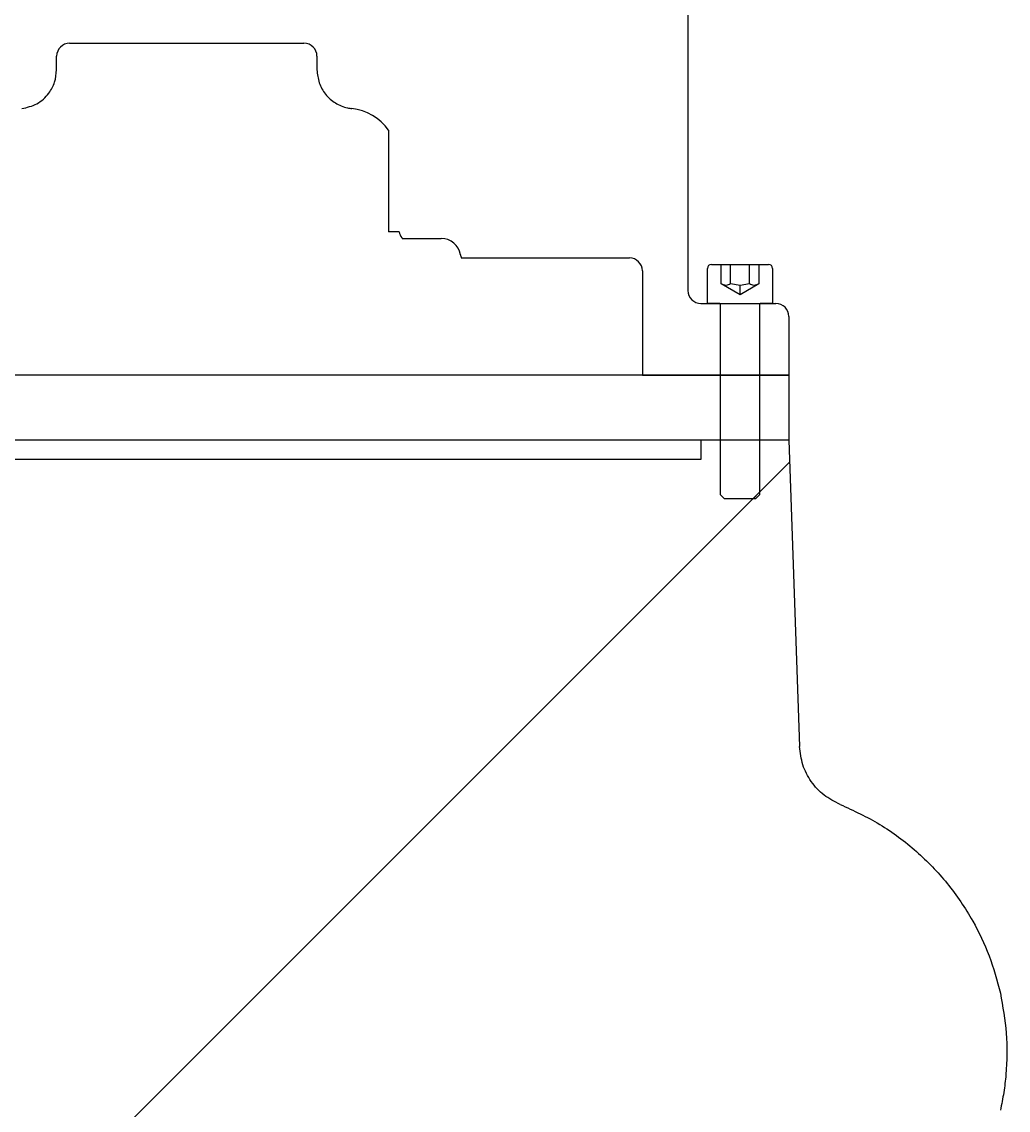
# Model space of a CAD drawing. Header units: centimetres. Extents: x -13594 to 4017, y -3206 to 1780.
# Drawn here: x -6975.9 to -6902.3, y -633.6 to -552.3 of the extents above; entities that cross this region are included whole.
import ezdxf

# ---------------------------------------------------------------- set-up
doc = ezdxf.new("R2010")
doc.units = ezdxf.units.CM
pattern_1 = [(45, (-11607.17, -4073.49), (-54.5565, 54.5565), [])]

msp = doc.modelspace()

# ---------------------------------------------------------------- hatches: boundary and pattern name
at = {"linetype": 'Continuous', "lineweight": 18}
h = msp.add_hatch(dxfattribs=at)
h.set_pattern_fill('ANSI31', scale=24.300624, style=0)
h.set_pattern_definition(pattern_1)
edge = h.paths.add_edge_path(flags=0)
edge.add_line((-6930.965, -532.482), (-6932.519, -473.138))
edge.add_arc((-6934.462, -473.189), 1.944, 1.5, 90)
edge.add_line((-6934.462, -471.245), (-6935.065, -471.245))
edge.add_arc((-6935.065, -470.516), 0.729, 180, 270, ccw=False)
edge.add_line((-6935.794, -470.516), (-6935.794, -462.254))
edge.add_arc((-6936.523, -462.254), 0.729, 0, 90)
edge.add_line((-6936.523, -461.525), (-6990.713, -461.525))
edge.add_arc((-6990.713, -462.254), 0.729, 90, 180)
edge.add_line((-6991.442, -462.254), (-6991.442, -470.516))
edge.add_arc((-6992.171, -470.516), 0.729, 270, 360, ccw=False)
edge.add_line((-6992.171, -471.245), (-6992.774, -471.245))
edge.add_arc((-6992.774, -473.189), 1.944, 90, 178.5)
edge.add_line((-6994.717, -473.138), (-6996.271, -532.482))
edge.add_line((-6996.271, -532.482), (-6996.525, -534.545))
edge.add_arc((-6997.489, -534.426), 0.972, 270, 353, ccw=False)
edge.add_line((-6997.489, -535.398), (-7028.744, -535.398))
edge.add_line((-7028.744, -535.398), (-7028.744, -535.54))
edge.add_arc((-7029.716, -535.54), 0.972, 292.02431, 360, ccw=False)
edge.add_arc((-7028.987, -537.342), 0.972, 112.02431, 180)
edge.add_line((-7029.959, -537.342), (-7029.959, -562.129))
edge.add_spline(control_points=[(-7029.959, -562.129), (-7029.959, -571.849), (-7020.238, -571.849)], knot_values=[-41.742912, -41.742912, -41.742912, 1.570796, 1.570796, 1.570796], weights=[1, 0.707107, 1], degree=2, periodic=0)
edge.add_line((-7020.238, -571.849), (-7009.546, -571.849))
edge.add_arc((-7009.546, -572.821), 0.972, 0, 90, ccw=False)
edge.add_line((-7008.574, -572.821), (-7008.574, -578.654))
edge.add_line((-7008.574, -578.654), (-6918.662, -578.654))
edge.add_line((-6918.662, -578.654), (-6918.662, -574.279))
edge.add_arc((-6919.634, -574.279), 0.972, 0, 90)
edge.add_line((-6919.634, -573.307), (-6925.223, -573.307))
edge.add_arc((-6925.223, -572.335), 0.972, 180, 270, ccw=False)
edge.add_line((-6926.195, -572.335), (-6926.195, -539.773))
edge.add_arc((-6926.681, -539.773), 0.486, 0, 90)
edge.add_line((-6926.681, -539.286), (-6929.699, -539.286))
edge.add_arc((-6929.699, -538.8), 0.486, 187, 270, ccw=False)
edge.add_line((-6930.182, -538.86), (-6930.965, -532.482))
h = msp.add_hatch(dxfattribs=at)
h.set_pattern_fill('ANSI31', scale=24.300624, style=0)
h.set_pattern_definition(pattern_1)
edge = h.paths.add_edge_path(flags=0)
edge.add_line((-6920.904, -570.391), (-6920.904, -571.849))
edge.add_line((-6920.904, -571.849), (-6922.307, -572.659))
edge.add_line((-6922.307, -572.659), (-6923.71, -571.849))
edge.add_line((-6923.71, -571.849), (-6923.71, -570.391))
edge.add_line((-6923.71, -570.391), (-6924.445, -570.391))
edge.add_arc((-6924.445, -570.683), 0.292, 90, 180)
edge.add_line((-6924.737, -570.683), (-6924.737, -573.307))
edge.add_line((-6924.737, -573.307), (-6923.814, -573.307))
edge.add_arc((-6923.814, -573.356), 0.0486, 0, 90, ccw=False)
edge.add_line((-6923.765, -573.356), (-6923.765, -587.59))
edge.add_line((-6923.765, -587.59), (-6923.467, -587.888))
edge.add_line((-6923.467, -587.888), (-6921.147, -587.888))
edge.add_line((-6921.147, -587.888), (-6920.849, -587.59))
edge.add_line((-6920.849, -587.59), (-6920.849, -573.356))
edge.add_arc((-6920.8, -573.356), 0.0486, 90, 180, ccw=False)
edge.add_line((-6920.8, -573.307), (-6919.877, -573.307))
edge.add_line((-6919.877, -573.307), (-6919.877, -570.683))
edge.add_arc((-6920.169, -570.683), 0.292, 0, 90)
edge.add_line((-6920.169, -570.391), (-6920.904, -570.391))
h = msp.add_hatch(dxfattribs=at)
h.set_pattern_fill('ANSI31', scale=24.300624, style=0)
h.set_pattern_definition(pattern_1)
edge = h.paths.add_edge_path(flags=0)
edge.add_line((-6917.863, -606.393), (-6918.662, -583.514))
edge.add_line((-6918.662, -583.514), (-7008.574, -583.514))
edge.add_line((-7008.574, -583.514), (-7009.271, -603.474))
edge.add_arc((-7010.243, -603.44), 0.972, 270, 358, ccw=False)
edge.add_line((-7010.243, -604.412), (-7028.015, -604.412))
edge.add_arc((-7028.015, -604.898), 0.486, 90, 180)
edge.add_line((-7028.501, -604.898), (-7028.501, -606.48))
edge.add_spline(control_points=[(-7028.501, -606.48), (-7028.499, -606.644), (-7028.528, -606.81), (-7028.583, -606.965), (-7028.638, -607.119), (-7028.72, -607.267), (-7028.823, -607.395), (-7028.926, -607.522), (-7029.053, -607.631), (-7029.192, -607.717), (-7029.204, -607.724), (-7029.217, -607.732), (-7029.23, -607.739)], knot_values=[0, 0, 0, 0, 0.001013, 0.001013, 0.001013, 0.002026, 0.002026, 0.002026, 0.003033, 0.003033, 0.003033, 0.003125, 0.003125, 0.003125, 0.003125], weights=[1, 1, 1, 1, 1, 1, 1, 1, 1, 1, 1, 1, 1], degree=3, periodic=0)
edge.add_line((-7029.23, -607.739), (-7029.23, -608.543))
edge.add_line((-7029.23, -608.543), (-7040.408, -608.543))
edge.add_line((-7040.408, -608.543), (-7041.38, -609.515))
edge.add_line((-7041.38, -609.515), (-7041.38, -648.882))
edge.add_line((-7041.38, -648.882), (-7040.408, -649.854))
edge.add_line((-7040.408, -649.854), (-7029.23, -649.854))
edge.add_line((-7029.23, -649.854), (-7029.23, -650.423))
edge.add_spline(control_points=[(-7029.23, -650.423), (-7026.273, -650.264), (-7023.317, -650.107), (-7020.36, -649.949)], knot_values=[0.333333, 0.333333, 0.333333, 0.333333, 18.593421, 18.593421, 18.593421, 18.593421], weights=[1, 1, 1, 1], degree=3, periodic=0)
edge.add_spline(control_points=[(-7020.36, -649.949), (-7020.036, -649.931), (-7019.704, -649.97), (-7019.391, -650.061), (-7019.078, -650.153), (-7018.777, -650.299), (-7018.511, -650.489), (-7018.246, -650.678), (-7018.008, -650.917), (-7017.821, -651.185), (-7017.636, -651.45), (-7017.494, -651.749), (-7017.404, -652.06), (-7017.339, -652.287), (-7017.3, -652.523), (-7017.292, -652.759)], knot_values=[0, 0, 0, 0, 0.002012, 0.002012, 0.002012, 0.004023, 0.004023, 0.004023, 0.006041, 0.006041, 0.006041, 0.008035, 0.008035, 0.008035, 0.009481, 0.009481, 0.009481, 0.009481], weights=[1, 1, 1, 1, 1, 1, 1, 1, 1, 1, 1, 1, 1, 1, 1, 1], degree=3, periodic=0)
edge.add_line((-7017.292, -652.759), (-7017.079, -658.846))
edge.add_line((-7017.079, -658.846), (-6910.157, -658.846))
edge.add_line((-6910.157, -658.846), (-6909.703, -645.859))
edge.add_spline(control_points=[(-6909.703, -645.859), (-6909.696, -645.651), (-6909.665, -645.442), (-6909.613, -645.24), (-6909.529, -644.917), (-6909.388, -644.605), (-6909.203, -644.328), (-6909.079, -644.144), (-6908.933, -643.972), (-6908.77, -643.821)], knot_values=[0, 0, 0, 0, 0.001288, 0.001288, 0.001288, 0.003362, 0.003362, 0.003362, 0.004735, 0.004735, 0.004735, 0.004735], weights=[1, 1, 1, 1, 1, 1, 1, 1, 1, 1], degree=3, periodic=0)
edge.add_spline(control_points=[(-6908.77, -643.821), (-6907.481, -642.628), (-6906.341, -641.251), (-6905.41, -639.761), (-6904.228, -637.87), (-6903.356, -635.749), (-6902.866, -633.573)], knot_values=[0, 0, 0, 0, 0.010843, 0.010843, 0.010843, 0.024685, 0.024685, 0.024685, 0.024685], weights=[1, 1, 1, 1, 1, 1, 1], degree=3, periodic=0)
edge.add_spline(control_points=[(-6902.866, -633.573), (-6902.669, -632.696), (-6902.531, -631.803), (-6902.454, -630.907), (-6902.28, -628.882), (-6902.42, -626.807), (-6902.866, -624.825)], knot_values=[0.016932, 0.016932, 0.016932, 0.016932, 0.022503, 0.022503, 0.022503, 0.035155, 0.035155, 0.035155, 0.035155], weights=[1, 1, 1, 1, 1, 1, 1], degree=3, periodic=0)
edge.add_spline(control_points=[(-6902.866, -624.825), (-6903.288, -622.952), (-6903.99, -621.121), (-6904.93, -619.447), (-6906.021, -617.502), (-6907.464, -615.719), (-6909.137, -614.245), (-6910.811, -612.771), (-6912.762, -611.565), (-6914.83, -610.728)], knot_values=[0, 0, 0, 0, 0.011851, 0.011851, 0.011851, 0.02567, 0.02567, 0.02567, 0.039488, 0.039488, 0.039488, 0.039488], weights=[1, 1, 1, 1, 1, 1, 1, 1, 1, 1], degree=3, periodic=0)
edge.add_spline(control_points=[(-6914.83, -610.728), (-6916.55, -610.032), (-6917.798, -608.266), (-6917.863, -606.393)], knot_values=[0, 0, 0, 0, 1, 1, 1, 1], weights=[1, 1, 1, 1], degree=3, periodic=0)

# ---------------------------------------------------------------- linework, layer by layer
at = {"color": 7, "linetype": 'Continuous', "lineweight": 25}
for p, q in [((-6926.195, -539.773, -10.154), (-6926.195, -572.335, -10.154)), ((-6972.366, -553.867, -10.154), (-6954.87, -553.867, -10.154)), ((-6973.338, -555.85, -10.154), (-6973.338, -554.839, -10.154)), ((-6953.898, -554.839, -10.154), (-6953.898, -555.85, -10.154)), ((-6948.552, -560.348, -10.154), (-6948.552, -567.961, -10.154)), ((-6947.768, -567.961, -10.154), (-6948.552, -567.961, -10.154)), ((-6947.526, -568.447, -10.154), (-6944.623, -568.447, -10.154)), ((-6943.122, -569.905, -10.154), (-6930.569, -569.905, -10.154)), ((-6924.737, -573.307, -10.154), (-6924.737, -570.683, -10.154)), ((-6924.445, -570.391, -10.154), (-6923.71, -570.391, -10.154)), ((-6923.71, -571.849, -10.154), (-6923.71, -570.391, -10.154)), ((-6923.71, -570.391, -10.154), (-6923.008, -570.391, -10.154)), ((-6923.008, -571.849, -10.154), (-6923.008, -570.391, -10.154)), ((-6923.008, -570.391, -10.154), (-6921.605, -570.391, -10.154)), ((-6921.605, -571.849, -10.154), (-6921.605, -570.391, -10.154)), ((-6921.605, -570.391, -10.154), (-6920.904, -570.391, -10.154)), ((-6920.904, -570.391, -10.154), (-6920.169, -570.391, -10.154)), ((-6920.904, -570.391, -10.154), (-6920.904, -571.849, -10.154)), ((-6919.877, -570.683, -10.154), (-6919.877, -573.307, -10.154)), ((-6929.597, -570.877, -10.154), (-6929.597, -578.654, -10.154)), ((-6922.307, -572.659, -10.154), (-6923.71, -571.849, -10.154)), ((-6922.307, -571.958, -10.154), (-6923.008, -571.849, -10.154)), ((-6920.904, -571.849, -10.154), (-6922.307, -572.659, -10.154)), ((-6921.605, -571.849, -10.154), (-6922.307, -571.958, -10.154)), ((-6922.307, -572.659, -10.154), (-6922.307, -571.958, -10.154)), ((-6925.223, -573.307, -10.154), (-6919.634, -573.307, -10.154)), ((-6923.814, -573.307, -10.154), (-6924.737, -573.307, -10.154)), ((-6923.765, -587.59, -10.154), (-6923.765, -573.356, -10.154)), ((-6920.849, -573.356, -10.154), (-6920.849, -587.59, -10.154)), ((-6919.877, -573.307, -10.154), (-6920.8, -573.307, -10.154)), ((-6918.662, -574.279, -10.154), (-6918.662, -578.654, -10.154)), ((-6918.662, -578.654, -10.154), (-7008.574, -578.654, -10.154)), ((-6929.597, -578.654, -10.154), (-6918.662, -578.654, -10.154)), ((-6918.662, -578.654, -10.154), (-6918.662, -583.514, -10.154)), ((-6918.662, -583.514, -10.154), (-7008.574, -583.514, -10.154)), ((-6918.662, -583.514, -10.154), (-6925.223, -583.514, -10.154)), ((-6925.223, -583.514, -10.154), (-6925.223, -584.972, -10.154)), ((-6918.662, -583.514, -10.154), (-6917.863, -606.393, -10.154)), ((-6925.223, -584.972, -10.154), (-7002.013, -584.972, -10.154)), ((-6923.467, -587.888, -10.154), (-6923.765, -587.59, -10.154)), ((-6920.849, -587.59, -10.154), (-6921.147, -587.888, -10.154)), ((-6921.147, -587.888, -10.154), (-6923.467, -587.888, -10.154))]:
    msp.add_line(p, q, dxfattribs=at)
for centre, radius, start, end in [((-6972.366, -554.839, -10.154), 0.972, 90, 180), ((-6954.87, -554.839, -10.154), 0.972, 0, 90), ((-6951.711, -562.615, -10.154), 3.888, 35.65909, 83.85222), ((-6944.623, -569.905, -10.154), 1.458, 9.59407, 90), ((-6941.747, -569.419, -10.154), 1.458, 189.59407, 199.47122), ((-6930.569, -570.877, -10.154), 0.972, 0, 90), ((-6924.445, -570.683, -10.154), 0.292, 90, 180), ((-6920.169, -570.683, -10.154), 0.292, 0, 90), ((-6925.223, -572.335, -10.154), 0.972, 180, 270), ((-6923.814, -573.356, -10.154), 0.0486, 0, 90), ((-6920.8, -573.356, -10.154), 0.0486, 90, 180), ((-6919.634, -574.279, -10.154), 0.972, 0, 90)]:
    msp.add_arc(centre, radius, start, end, dxfattribs=at)
for points, knots in [([(-6975.942, -558.749, -10.154), (-6975.551, -558.659, -10.154), (-6974.769, -558.479, -10.154), (-6973.926, -557.702, -10.154), (-6973.429, -556.789, -10.154), (-6973.368, -556.163, -10.154), (-6973.338, -555.85, -10.154)], [0, 0, 0, 0, 0.279607, 0.559352, 0.779667, 1, 1, 1, 1]), ([(-6953.898, -555.85, -10.154), (-6953.864, -556.179, -10.154), (-6953.798, -556.836, -10.154), (-6953.295, -557.712, -10.154), (-6952.551, -558.372, -10.154), (-6951.831, -558.673, -10.154), (-6951.401, -558.734, -10.154), (-6951.294, -558.749, -10.154)], [0, 0, 0, 0, 0.2313, 0.462473, 0.693005, 0.923937, 1, 1, 1, 1]), ([(-6947.768, -567.961, -10.154), (-6947.711, -568.114, -10.154), (-6947.646, -568.285, -10.154), (-6947.537, -568.431, -10.154), (-6947.525, -568.447, -10.154)], [0, 0, 0, 0, 0.889788, 1, 1, 1, 1]), ([(-6923.008, -571.849, -10.154), (-6923.125, -571.903, -10.154), (-6923.359, -572.012, -10.154), (-6923.593, -571.904, -10.154), (-6923.71, -571.849, -10.154)], [0, 0, 0, 0, 0.498551, 1, 1, 1, 1]), ([(-6920.904, -571.849, -10.154), (-6921.021, -571.903, -10.154), (-6921.254, -572.012, -10.154), (-6921.488, -571.904, -10.154), (-6921.605, -571.849, -10.154)], [0, 0, 0, 0, 0.498551, 1, 1, 1, 1]), ([(-6914.83, -610.728, -10.154), (-6915.246, -610.517, -10.154), (-6916.079, -610.093, -10.154), (-6917.035, -609.047, -10.154), (-6917.696, -607.79, -10.154), (-6917.807, -606.859, -10.154), (-6917.863, -606.393, -10.154)], [0, 0, 0, 0, 0.249499, 0.499282, 0.749217, 1, 1, 1, 1]), ([(-6914.83, -610.728, -10.154), (-6913.826, -611.192, -10.154), (-6911.789, -612.133, -10.154), (-6909.102, -614.159, -10.154), (-6906.748, -616.593, -10.154), (-6904.954, -619.249, -10.154), (-6903.623, -622.022, -10.154), (-6903.12, -623.884, -10.154), (-6902.866, -624.825, -10.154)], [0, 0, 0, 0, 0.172321, 0.34964, 0.521962, 0.69928, 0.848053, 1, 1, 1, 1]), ([(-6902.866, -624.825, -10.154), (-6902.688, -625.818, -10.154), (-6902.327, -627.828, -10.154), (-6902.374, -630.33, -10.154), (-6902.596, -632.249, -10.154), (-6902.776, -633.131, -10.154), (-6902.866, -633.573, -10.154)], [0, 0, 0, 0, 0.34277, 0.693754, 0.846525, 1, 1, 1, 1])]:
    msp.add_open_spline(points, degree=3, knots=knots, dxfattribs=at)

doc.saveas('drawing.dxf')
